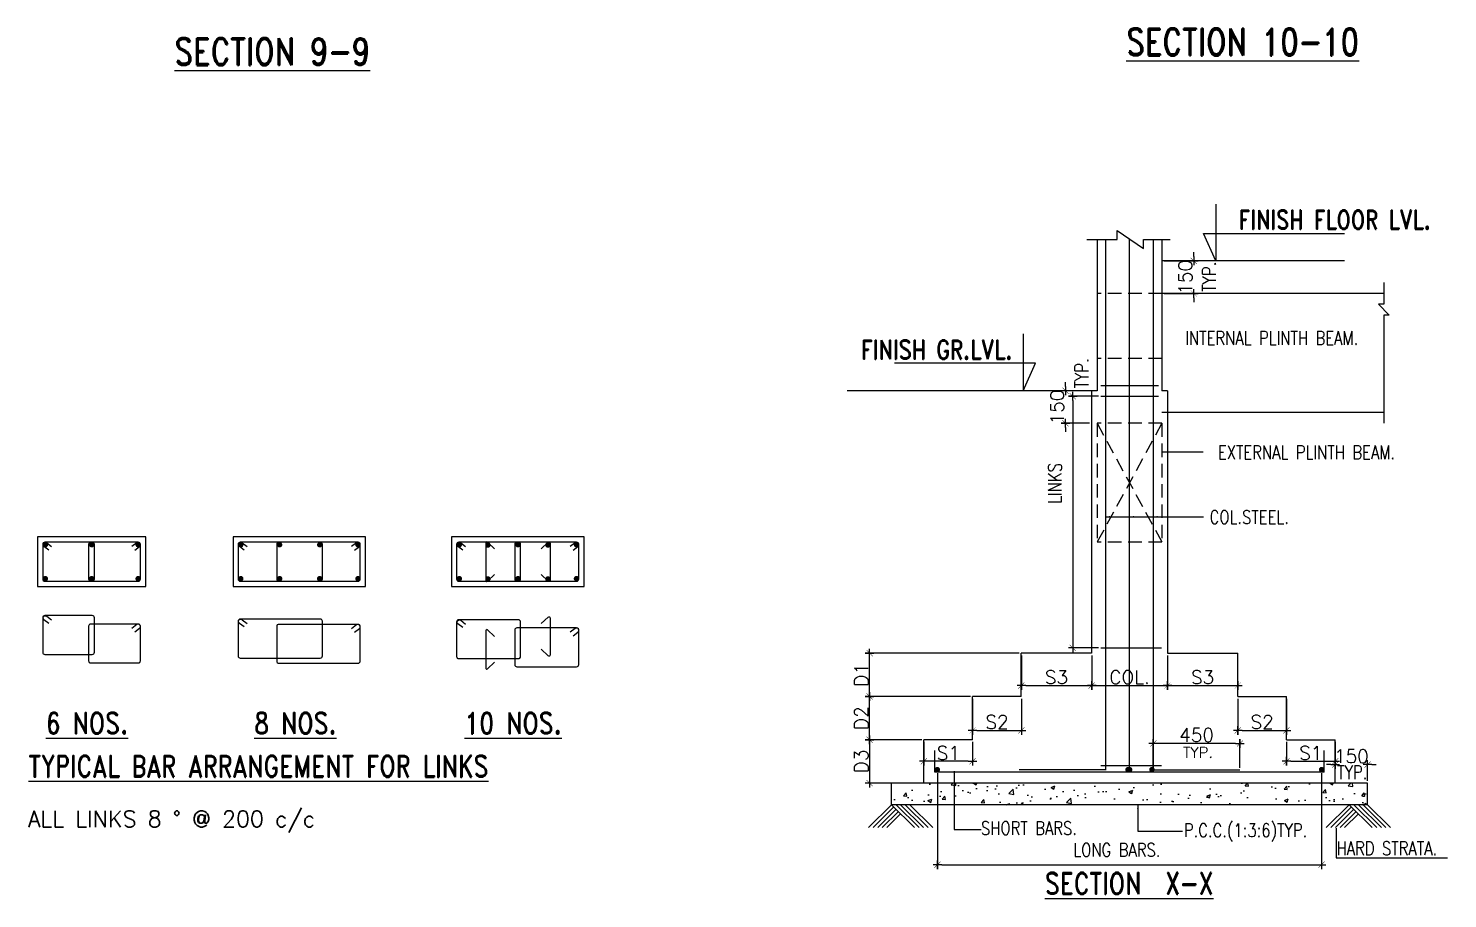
# Model space of a CAD drawing. Extents: x -135417 to 231627, y -456934 to -124458.
# Drawn here: x -92897 to -66667, y -373693 to -357603 of the extents above; entities that cross this region are included whole.
import ezdxf
from ezdxf.enums import TextEntityAlignment as Align

# ---------------------------------------------------------------- set-up
doc = ezdxf.new("R2010")
doc.units = 0
doc.header["$LTSCALE"] = 1000
doc.header["$MEASUREMENT"] = 0
doc.linetypes.add('HIDDEN', pattern=[0.375, 0.25, -0.125])
doc.layers.get('0').update_dxf_attribs({"linetype": 'CONTINUOUS'})
doc.layers.get('DEFPOINTS').update_dxf_attribs({"linetype": 'CONTINUOUS'})
for name, color, linetype in [('BEAM', 4, 'CONTINUOUS'), ('COL', 2, 'CONTINUOUS'), ('CONCRE', 253, 'CONTINUOUS'), ('DIM', 9, 'CONTINUOUS'), ('FOOT', 4, 'CONTINUOUS'), ('FRAME', 6, 'CONTINUOUS'), ('REBAR', 6, 'CONTINUOUS'), ('RING', 4, 'CONTINUOUS'), ('TXT', 4, 'CONTINUOUS'), ('TXT1', 2, 'CONTINUOUS')]:
    doc.layers.add(name, color=color, linetype=linetype)
doc.styles.add('ROMAND', font='romand.shx')
doc.styles.add('ROMANS', font='r.shx', dxfattribs={"height": 250})
doc.dimstyles.new('INT', dxfattribs={"dimtxt": 200, "dimasz": 80, "dimexe": 80, "dimexo": 40, "dimgap": 30, "dimtad": 1, "dimdec": 0, "dimzin": 0, "dimtxsty": 'ROMANS', "dimblk": 'DIMTICK', "dimblk1": 'DIMTICK', "dimblk2": 'DIMTICK', "dimsah": 1, "dimcen": -0.25, "dimclrd": 7, "dimclre": 7, "dimclrt": 4, "dimazin": 3, "dimtfac": 1, "dimtdec": 0, "dimtix": 1, "dimtofl": 0, "dimtmove": 0, "dimatfit": 3, "dimtolj": 1, "dimtzin": 0})

# ---------------------------------------------------------------- blocks, each defined once
blk = doc.blocks.new('DIMTICK')
for p, q in [((-1, 0), (1, 0)), ((0, 1), (0, -1))]:
    blk.add_line(p, q)
at = {"color": 2, "const_width": 0.1}
blk.add_lwpolyline([(0.71, 0.71), (-0.71, -0.71)], dxfattribs=at)
blk = doc.blocks.new('*D33')
at = {"color": 7, "linetype": 'BYBLOCK'}
for p, q in [((-69645, -370796), (-69645, -371234)), ((-68745, -370796), (-68745, -371234)), ((-69565, -371154), (-68825, -371154))]:
    blk.add_line(p, q, dxfattribs=at)
at = {"layer": 'DEFPOINTS', "color": 0, "linetype": 'BYBLOCK'}
for p in [(-69645, -370756), (-68745, -370756), (-68745, -371154)]:
    blk.add_point(p, dxfattribs=at)
at = {"color": 7, "linetype": 'BYBLOCK', "xscale": 80, "yscale": 80, "zscale": 80, "rotation": 180}
blk.add_blockref('DIMTICK', (-69645, -371154), dxfattribs=at)
at = {"color": 7, "linetype": 'BYBLOCK', "xscale": 80, "yscale": 80, "zscale": 80}
blk.add_blockref('DIMTICK', (-68745, -371154), dxfattribs=at)
at = {"color": 4, "linetype": 'BYBLOCK', "insert": (-69195, -370999), "char_height": 250, "attachment_point": 5, "style": 'ROMANS'}
blk.add_mtext('\\A1;S1', dxfattribs=at)
blk = doc.blocks.new('*D20')
at = {"color": 7, "linetype": 'BYBLOCK'}
for p, q in [((-68745, -371516), (-68745, -371135)), ((-68145, -371516), (-68145, -371135)), ((-68825, -371215), (-68905, -371215)), ((-68065, -371215), (-67985, -371215))]:
    blk.add_line(p, q, dxfattribs=at)
at = {"layer": 'DEFPOINTS', "color": 0, "linetype": 'BYBLOCK'}
for p in [(-68745, -371215), (-68745, -371556), (-68145, -371556)]:
    blk.add_point(p, dxfattribs=at)
at = {"color": 7, "linetype": 'BYBLOCK', "xscale": 80, "yscale": 80, "zscale": 80}
blk.add_blockref('DIMTICK', (-68745, -371215), dxfattribs=at)
at = {"color": 7, "linetype": 'BYBLOCK', "xscale": 80, "yscale": 80, "zscale": 80, "rotation": 180}
blk.add_blockref('DIMTICK', (-68145, -371215), dxfattribs=at)
at = {"color": 4, "linetype": 'BYBLOCK', "insert": (-68445, -371060), "char_height": 250, "attachment_point": 5, "style": 'ROMANS'}
blk.add_mtext('\\A1;150', dxfattribs=at)
blk = doc.blocks.new('*D12')
at = {"color": 7, "linetype": 'BYBLOCK'}
for p, q in [((-76097, -371373), (-76097, -373146)), ((-68996, -371373), (-68996, -373146)), ((-76017, -373066), (-69076, -373066))]:
    blk.add_line(p, q, dxfattribs=at)
at = {"layer": 'DEFPOINTS', "color": 0, "linetype": 'BYBLOCK'}
for p in [(-76097, -371333), (-68996, -371333), (-68996, -373066)]:
    blk.add_point(p, dxfattribs=at)
at = {"color": 7, "linetype": 'BYBLOCK', "xscale": 80, "yscale": 80, "zscale": 80, "rotation": 180}
blk.add_blockref('DIMTICK', (-76097, -373066), dxfattribs=at)
at = {"color": 7, "linetype": 'BYBLOCK', "xscale": 80, "yscale": 80, "zscale": 80}
blk.add_blockref('DIMTICK', (-68996, -373066), dxfattribs=at)
at = {"color": 4, "linetype": 'BYBLOCK', "insert": (-72546, -372911), "char_height": 250, "attachment_point": 5, "style": 'ROMANS'}
blk.add_mtext('\\A1;\\Fromans.shx; ', dxfattribs=at)
blk = doc.blocks.new('*D9')
at = {"color": 7, "linetype": 'BYBLOCK'}
for p, q in [((-73116, -364404), (-73676, -364404)), ((-73596, -364484), (-73596, -368976)), ((-73116, -369056), (-73676, -369056))]:
    blk.add_line(p, q, dxfattribs=at)
at = {"layer": 'DEFPOINTS', "color": 0, "linetype": 'BYBLOCK'}
for p in [(-73076, -364404), (-73596, -369056), (-73076, -369056)]:
    blk.add_point(p, dxfattribs=at)
at = {"color": 7, "linetype": 'BYBLOCK', "xscale": 80, "yscale": 80, "zscale": 80}
for p, rotation in [((-73596, -364404), 90), ((-73596, -369056), 270)]:
    blk.add_blockref('DIMTICK', p, dxfattribs=dict(at, rotation=rotation))
at = {"color": 4, "linetype": 'BYBLOCK', "insert": (-73751, -366730), "char_height": 250, "attachment_point": 5, "rotation": 90, "style": 'ROMANS'}
blk.add_mtext('\\A1;\\Fromans.shx; ', dxfattribs=at)
blk = doc.blocks.new('*D10')
at = {"color": 7, "linetype": 'BYBLOCK'}
for p, q in [((-74545, -369196), (-74545, -369834)), ((-73245, -369196), (-73245, -369834)), ((-74465, -369754), (-73325, -369754))]:
    blk.add_line(p, q, dxfattribs=at)
at = {"layer": 'DEFPOINTS', "color": 0, "linetype": 'BYBLOCK'}
for p in [(-74545, -369156), (-73245, -369156), (-73245, -369754)]:
    blk.add_point(p, dxfattribs=at)
at = {"color": 7, "linetype": 'BYBLOCK', "xscale": 80, "yscale": 80, "zscale": 80, "rotation": 180}
blk.add_blockref('DIMTICK', (-74545, -369754), dxfattribs=at)
at = {"color": 7, "linetype": 'BYBLOCK', "xscale": 80, "yscale": 80, "zscale": 80}
blk.add_blockref('DIMTICK', (-73245, -369754), dxfattribs=at)
at = {"color": 4, "linetype": 'BYBLOCK', "insert": (-73895, -369599), "char_height": 250, "attachment_point": 5, "style": 'ROMANS'}
blk.add_mtext('\\A1;S3', dxfattribs=at)
blk = doc.blocks.new('*D43')
at = {"color": 7, "linetype": 'BYBLOCK'}
for p, q in [((-73185, -364304), (-73808, -364304)), ((-73728, -364224), (-73728, -364144)), ((-73285, -364904), (-73808, -364904)), ((-73728, -364984), (-73728, -365064))]:
    blk.add_line(p, q, dxfattribs=at)
at = {"layer": 'DEFPOINTS', "color": 0, "linetype": 'BYBLOCK'}
for p in [(-73728, -364304), (-73145, -364304), (-73245, -364904)]:
    blk.add_point(p, dxfattribs=at)
at = {"color": 7, "linetype": 'BYBLOCK', "xscale": 80, "yscale": 80, "zscale": 80}
for p, rotation in [((-73728, -364304), 270), ((-73728, -364904), 90)]:
    blk.add_blockref('DIMTICK', p, dxfattribs=dict(at, rotation=rotation))
at = {"color": 4, "linetype": 'BYBLOCK', "insert": (-73883, -364604), "char_height": 250, "attachment_point": 5, "rotation": 90, "style": 'ROMANS'}
blk.add_mtext('\\A1;150', dxfattribs=at)
blk = doc.blocks.new('*D15')
at = {"color": 7, "linetype": 'BYBLOCK'}
for p, q in [((-74585, -369156), (-77429, -369156)), ((-77349, -369876), (-77349, -369236)), ((-75485, -369956), (-77429, -369956))]:
    blk.add_line(p, q, dxfattribs=at)
at = {"layer": 'DEFPOINTS', "color": 0, "linetype": 'BYBLOCK'}
for p in [(-77349, -369156), (-74545, -369156), (-75445, -369956)]:
    blk.add_point(p, dxfattribs=at)
at = {"color": 7, "linetype": 'BYBLOCK', "xscale": 80, "yscale": 80, "zscale": 80}
for p, rotation in [((-77349, -369156), 90), ((-77349, -369956), 270)]:
    blk.add_blockref('DIMTICK', p, dxfattribs=dict(at, rotation=rotation))
at = {"color": 4, "linetype": 'BYBLOCK', "insert": (-77504, -369556), "char_height": 250, "attachment_point": 5, "rotation": 90, "style": 'ROMANS'}
blk.add_mtext('\\A1;\\Fromans.shx;D1', dxfattribs=at)
blk = doc.blocks.new('*D17')
at = {"color": 7, "linetype": 'BYBLOCK'}
for p, q in [((-75485, -369956), (-77429, -369956)), ((-77349, -370676), (-77349, -370036)), ((-76385, -370756), (-77429, -370756))]:
    blk.add_line(p, q, dxfattribs=at)
at = {"layer": 'DEFPOINTS', "color": 0, "linetype": 'BYBLOCK'}
for p in [(-77349, -369956), (-75445, -369956), (-76345, -370756)]:
    blk.add_point(p, dxfattribs=at)
at = {"color": 7, "linetype": 'BYBLOCK', "xscale": 80, "yscale": 80, "zscale": 80}
for p, rotation in [((-77349, -369956), 90), ((-77349, -370756), 270)]:
    blk.add_blockref('DIMTICK', p, dxfattribs=dict(at, rotation=rotation))
at = {"color": 4, "linetype": 'BYBLOCK', "insert": (-77504, -370356), "char_height": 250, "attachment_point": 5, "rotation": 90, "style": 'ROMANS'}
blk.add_mtext('\\A1;\\Fromans.shx;D2', dxfattribs=at)
blk = doc.blocks.new('*D16')
at = {"color": 7, "linetype": 'BYBLOCK'}
for p, q in [((-76345, -370796), (-76345, -371234)), ((-75445, -370796), (-75445, -371234)), ((-75525, -371154), (-76265, -371154))]:
    blk.add_line(p, q, dxfattribs=at)
at = {"layer": 'DEFPOINTS', "color": 0, "linetype": 'BYBLOCK'}
for p in [(-76345, -370756), (-75445, -370756), (-76345, -371154)]:
    blk.add_point(p, dxfattribs=at)
at = {"color": 7, "linetype": 'BYBLOCK', "xscale": 80, "yscale": 80, "zscale": 80, "rotation": 180}
blk.add_blockref('DIMTICK', (-76345, -371154), dxfattribs=at)
at = {"color": 7, "linetype": 'BYBLOCK', "xscale": 80, "yscale": 80, "zscale": 80}
blk.add_blockref('DIMTICK', (-75445, -371154), dxfattribs=at)
at = {"color": 4, "linetype": 'BYBLOCK', "insert": (-75895, -370999), "char_height": 250, "attachment_point": 5, "style": 'ROMANS'}
blk.add_mtext('\\A1;S1', dxfattribs=at)
blk = doc.blocks.new('*D18')
at = {"color": 7, "linetype": 'BYBLOCK'}
for p, q in [((-76385, -370756), (-77429, -370756)), ((-77349, -370836), (-77349, -371476)), ((-76385, -371556), (-77429, -371556))]:
    blk.add_line(p, q, dxfattribs=at)
at = {"layer": 'DEFPOINTS', "color": 0, "linetype": 'BYBLOCK'}
for p in [(-76345, -370756), (-77349, -371556), (-76345, -371556)]:
    blk.add_point(p, dxfattribs=at)
at = {"color": 7, "linetype": 'BYBLOCK', "xscale": 80, "yscale": 80, "zscale": 80}
for p, rotation in [((-77349, -370756), 90), ((-77349, -371556), 270)]:
    blk.add_blockref('DIMTICK', p, dxfattribs=dict(at, rotation=rotation))
at = {"color": 4, "linetype": 'BYBLOCK', "insert": (-77504, -371156), "char_height": 250, "attachment_point": 5, "rotation": 90, "style": 'ROMANS'}
blk.add_mtext('\\A1;\\Fromans.shx;D3', dxfattribs=at)
blk = doc.blocks.new('*D19')
at = {"color": 7, "linetype": 'BYBLOCK'}
for p, q in [((-75445, -369996), (-75445, -370662)), ((-74545, -369996), (-74545, -370662)), ((-75365, -370582), (-74625, -370582))]:
    blk.add_line(p, q, dxfattribs=at)
at = {"layer": 'DEFPOINTS', "color": 0, "linetype": 'BYBLOCK'}
for p in [(-75445, -369956), (-74545, -369956), (-74545, -370582)]:
    blk.add_point(p, dxfattribs=at)
at = {"color": 7, "linetype": 'BYBLOCK', "xscale": 80, "yscale": 80, "zscale": 80, "rotation": 180}
blk.add_blockref('DIMTICK', (-75445, -370582), dxfattribs=at)
at = {"color": 7, "linetype": 'BYBLOCK', "xscale": 80, "yscale": 80, "zscale": 80}
blk.add_blockref('DIMTICK', (-74545, -370582), dxfattribs=at)
at = {"color": 4, "linetype": 'BYBLOCK', "insert": (-74995, -370427), "char_height": 250, "attachment_point": 5, "style": 'ROMANS'}
blk.add_mtext('\\A1;S2', dxfattribs=at)
blk = doc.blocks.new('*D30')
at = {"color": 7, "linetype": 'BYBLOCK'}
for p, q in [((-71845, -369196), (-71845, -369834)), ((-71765, -369754), (-70625, -369754)), ((-70545, -369696), (-70545, -369834))]:
    blk.add_line(p, q, dxfattribs=at)
at = {"layer": 'DEFPOINTS', "color": 0, "linetype": 'BYBLOCK'}
for p in [(-71845, -369156), (-70545, -369656), (-70545, -369754)]:
    blk.add_point(p, dxfattribs=at)
at = {"color": 7, "linetype": 'BYBLOCK', "xscale": 80, "yscale": 80, "zscale": 80, "rotation": 180}
blk.add_blockref('DIMTICK', (-71845, -369754), dxfattribs=at)
at = {"color": 7, "linetype": 'BYBLOCK', "xscale": 80, "yscale": 80, "zscale": 80}
blk.add_blockref('DIMTICK', (-70545, -369754), dxfattribs=at)
at = {"color": 4, "linetype": 'BYBLOCK', "insert": (-71195, -369599), "char_height": 250, "attachment_point": 5, "style": 'ROMANS'}
blk.add_mtext('\\A1;S3', dxfattribs=at)
blk = doc.blocks.new('*D29')
at = {"color": 7, "linetype": 'BYBLOCK'}
for p, q in [((-72106, -371268), (-72106, -370744)), ((-70585, -370824), (-72026, -370824)), ((-70505, -371272), (-70505, -370744))]:
    blk.add_line(p, q, dxfattribs=at)
at = {"layer": 'DEFPOINTS', "color": 0, "linetype": 'BYBLOCK'}
for p in [(-72106, -370824), (-72106, -371308), (-70505, -371312)]:
    blk.add_point(p, dxfattribs=at)
at = {"color": 7, "linetype": 'BYBLOCK', "xscale": 80, "yscale": 80, "zscale": 80, "rotation": 180}
blk.add_blockref('DIMTICK', (-72106, -370824), dxfattribs=at)
at = {"color": 7, "linetype": 'BYBLOCK', "xscale": 80, "yscale": 80, "zscale": 80}
blk.add_blockref('DIMTICK', (-70505, -370824), dxfattribs=at)
at = {"color": 4, "linetype": 'BYBLOCK', "insert": (-71306, -370669), "char_height": 250, "attachment_point": 5, "style": 'ROMANS'}
blk.add_mtext('\\A1;\\Fromans.shx;450', dxfattribs=at)
blk = doc.blocks.new('*D32')
at = {"color": 7, "linetype": 'BYBLOCK'}
for p, q in [((-73245, -369196), (-73245, -369834)), ((-71845, -369196), (-71845, -369834)), ((-73165, -369754), (-71925, -369754))]:
    blk.add_line(p, q, dxfattribs=at)
at = {"layer": 'DEFPOINTS', "color": 0, "linetype": 'BYBLOCK'}
for p in [(-73245, -369156), (-71845, -369156), (-71845, -369754)]:
    blk.add_point(p, dxfattribs=at)
at = {"color": 7, "linetype": 'BYBLOCK', "xscale": 80, "yscale": 80, "zscale": 80, "rotation": 180}
blk.add_blockref('DIMTICK', (-73245, -369754), dxfattribs=at)
at = {"color": 7, "linetype": 'BYBLOCK', "xscale": 80, "yscale": 80, "zscale": 80}
blk.add_blockref('DIMTICK', (-71845, -369754), dxfattribs=at)
at = {"color": 4, "linetype": 'BYBLOCK', "insert": (-72545, -369599), "char_height": 250, "attachment_point": 5, "style": 'ROMANS'}
blk.add_mtext('\\A1;\\Fromans.shx;COL.', dxfattribs=at)
blk = doc.blocks.new('*D34')
at = {"color": 7, "linetype": 'BYBLOCK'}
for p, q in [((-70545, -369996), (-70545, -370662)), ((-69645, -369996), (-69645, -370662)), ((-70465, -370582), (-69725, -370582))]:
    blk.add_line(p, q, dxfattribs=at)
at = {"layer": 'DEFPOINTS', "color": 0, "linetype": 'BYBLOCK'}
for p in [(-70545, -369956), (-69645, -369956), (-69645, -370582)]:
    blk.add_point(p, dxfattribs=at)
at = {"color": 7, "linetype": 'BYBLOCK', "xscale": 80, "yscale": 80, "zscale": 80, "rotation": 180}
blk.add_blockref('DIMTICK', (-70545, -370582), dxfattribs=at)
at = {"color": 7, "linetype": 'BYBLOCK', "xscale": 80, "yscale": 80, "zscale": 80}
blk.add_blockref('DIMTICK', (-69645, -370582), dxfattribs=at)
at = {"color": 4, "linetype": 'BYBLOCK', "insert": (-70095, -370427), "char_height": 250, "attachment_point": 5, "style": 'ROMANS'}
blk.add_mtext('\\A1;S2', dxfattribs=at)
blk = doc.blocks.new('*D63')
at = {"color": 7, "linetype": 'BYBLOCK'}
for p, q in [((-71905, -361904), (-71278, -361904)), ((-71358, -361824), (-71358, -361744)), ((-71905, -362504), (-71278, -362504)), ((-71358, -362584), (-71358, -362664))]:
    blk.add_line(p, q, dxfattribs=at)
at = {"layer": 'DEFPOINTS', "color": 0, "linetype": 'BYBLOCK'}
for p in [(-71945, -361904), (-71358, -361904), (-71945, -362504)]:
    blk.add_point(p, dxfattribs=at)
at = {"color": 7, "linetype": 'BYBLOCK', "xscale": 80, "yscale": 80, "zscale": 80}
for p, rotation in [((-71358, -361904), 270), ((-71358, -362504), 90)]:
    blk.add_blockref('DIMTICK', p, dxfattribs=dict(at, rotation=rotation))
at = {"color": 4, "linetype": 'BYBLOCK', "insert": (-71513, -362204), "char_height": 250, "attachment_point": 5, "rotation": 90, "style": 'ROMANS'}
blk.add_mtext('\\A1;150', dxfattribs=at)

msp = doc.modelspace()

# ---------------------------------------------------------------- hatches: boundary and pattern name
at = {"layer": 'CONCRE'}
h = msp.add_hatch(dxfattribs=at)
h.set_pattern_fill('AR-CONC', color=256, scale=100, style=0)
h.set_pattern_definition([(50, (-330436.4, -228228), (717.2602, -62.7521), [75, -825]), (355, (-330436.4, -228228), (-138.7513, 752.1921), [60, -660]), (100.4514, (-330376.6, -228233.2), (578.5094, 689.4395), [63.7402, -701.1421]), (46.1842, (-330436.4, -228028), (1067.241, -165.519), [112.5, -1237.5]), (96.6356, (-330347.4, -228041.8), (934.6627, 974.118), [95.6103, -1051.713]), (351.1842, (-330436.4, -228028), (934.662, 974.1186), [90, -990]), (21, (-330336.4, -228078), (596.907, -402.6189), [75, -825]), (326, (-330336.4, -228078), (243.3153, 725.15), [60, -660]), (71.4514, (-330286.6, -228111.5), (840.2226, 322.5305), [63.7402, -701.1421]), (37.5, (-330436.38, -228227.98), (12.15986, 332.89385), [0, -652, 0, -670, 0, -662.5]), (7.5, (-330436.38, -228227.98), (263.06954, 394.4117), [0, -382, 0, -637, 0, -252.5]), (327.5, (-330659.38, -228227.98), (533.82244, -22.55487), [0, -250, 0, -780, 0, -1035]), (317.5, (-330759.38, -228228), (583.1862, 100.105), [0, -325, 0, -518, 0, -735])])
h.paths.add_polyline_path([(-76945.4998, -371556.2508), (-76945.4998, -371956.2508), (-68145.4998, -371956.2508), (-68145.4998, -371556.2508)])

# ---------------------------------------------------------------- linework, layer by layer
at = {"layer": 'BEAM'}
for points in [[(-92726.0708, -367923.9109), (-90726.0708, -367923.9109), (-90726.0708, -367003.9109), (-92726.0708, -367003.9109)], [(-89113.8367, -367923.9109), (-86663.5917, -367923.9109), (-86663.5917, -367003.9109), (-89113.8367, -367003.9109)], [(-85074.5075, -367923.9109), (-82624.5075, -367923.9109), (-82624.5075, -367003.9109), (-85074.5075, -367003.9109)]]:
    msp.add_lwpolyline(points, close=True, dxfattribs=at)
for points in [[(-92593.2544, -369178.4504), (-91716.1952, -369178.4504, 0.4142135624), (-91676.1952, -369138.4504), (-91676.1952, -368498.4504, 0.4142135624), (-91716.1952, -368458.4504), (-92593.2544, -368458.4504, 0.4142135624), (-92633.2544, -368498.4504), (-92633.2544, -369138.4504, 0.4142135624)], [(-88981.0203, -369244.587), (-87502.8504, -369244.587, 0.4142135624), (-87462.8504, -369204.587), (-87462.8504, -368564.587, 0.4142135624), (-87502.8504, -368524.587), (-88981.0203, -368524.587, 0.4142135624), (-89021.0203, -368564.587), (-89021.0203, -369204.587, 0.4142135624)], [(-84941.6911, -369256.2865), (-83839.6319, -369256.2865, 0.4142135624), (-83799.6319, -369216.2865), (-83799.6319, -368576.2865, 0.4142135624), (-83839.6319, -368536.2865), (-84941.6911, -368536.2865, 0.4142135624), (-84981.6911, -368576.2865), (-84981.6911, -369216.2865, 0.4142135624)], [(-91745.4164, -369336.1369), (-90866.0708, -369336.1369, 0.4142135624), (-90826.0708, -369296.1369), (-90826.0708, -368656.1369, 0.4142135624), (-90866.0708, -368616.1369), (-91745.4164, -368616.1369, 0.4142135624), (-91785.4164, -368656.1369), (-91785.4164, -369296.1369, 0.4142135624)], [(-88268.3176, -369341.8937), (-86803.5917, -369341.8937, 0.4142135624), (-86763.5917, -369301.8937), (-86763.5917, -368661.8937, 0.4142135624), (-86803.5917, -368621.8937), (-88268.3176, -368621.8937, 0.4142135624), (-88308.3176, -368661.8937), (-88308.3176, -369301.8937, 0.4142135624)], [(-83868.8531, -369407.0625), (-82764.5075, -369407.0625, 0.4142135624), (-82724.5075, -369367.0625), (-82724.5075, -368727.0625, 0.4142135624), (-82764.5075, -368687.0625), (-83868.8531, -368687.0625, 0.4142135624), (-83908.8531, -368727.0625), (-83908.8531, -369367.0625, 0.4142135624)]]:
    msp.add_lwpolyline(points, format="xyb", close=True, dxfattribs=at)
for points in [[(-92520.4266, -368604.636), (-92609.4598, -368537.2747, -1), (-92558.3257, -368469.6893), (-92467.3399, -368538.5279)], [(-88908.1925, -368670.7725), (-88997.2257, -368603.4112, -1), (-88946.0916, -368535.8259), (-88855.1058, -368604.6645)], [(-84868.8633, -368682.4721), (-84957.8965, -368615.1108, -1), (-84906.7624, -368547.5255), (-84815.7766, -368616.3641)], [(-83418.9607, -368609.1283), (-83287.3715, -368486.6108, -0.6553503027), (-83253.7429, -368501.2485), (-83253.7429, -369190.8072, -0.6553503027), (-83287.3715, -369205.4449), (-83418.9607, -369082.9275)], [(-90931.715, -368762.3225), (-90842.6818, -368694.9612, 1), (-90893.8159, -368627.3759), (-90984.8017, -368696.2145)], [(-86869.2359, -368768.0793), (-86780.2026, -368700.718, 1), (-86831.3368, -368633.1327), (-86922.3225, -368701.9713)], [(-84280.0543, -368847.8572), (-84411.6435, -368725.3397, 0.6553503027), (-84445.2721, -368739.9774), (-84445.2721, -369429.5361, 0.6553503027), (-84411.6435, -369444.1738), (-84280.0543, -369321.6563)], [(-82830.1517, -368833.2481), (-82741.1185, -368765.8868, 1), (-82792.2526, -368698.3015), (-82883.2384, -368767.1401)]]:
    msp.add_lwpolyline(points, format="xyb", dxfattribs=at)
at = {"layer": 'COL'}
for points in [[(-92520.4266, -367250.0965), (-92609.4598, -367182.7352, -1), (-92558.3257, -367115.1499), (-92467.3399, -367183.9884)], [(-90931.715, -367250.0965), (-90842.6818, -367182.7352, 1), (-90893.8159, -367115.1499), (-90984.8017, -367183.9884)], [(-88908.1925, -367250.0965), (-88997.2257, -367182.7352, -1), (-88946.0916, -367115.1499), (-88855.1058, -367183.9884)], [(-86869.2359, -367250.0965), (-86780.2026, -367182.7352, 1), (-86831.3368, -367115.1499), (-86922.3225, -367183.9884)], [(-84868.8633, -367250.0965), (-84957.8965, -367182.7352, -1), (-84906.7624, -367115.1499), (-84815.7766, -367183.9884)], [(-82830.1517, -367250.0965), (-82741.1185, -367182.7352, 1), (-82792.2526, -367115.1499), (-82883.2384, -367183.9884)]]:
    msp.add_lwpolyline(points, format="xyb", dxfattribs=at)
at = {"layer": 'DIM', "linetype": 'CONTINUOUS'}
msp.add_line((-73245.4998, -364304.2508), (-77767.0356, -364304.2508), dxfattribs=at)
for points in [[(-70949.3489, -360853.6787), (-70949.3489, -361904.2508), (-71178.9527, -361395.4449), (-68569.822, -361395.4449)], [(-74509.9477, -363253.6787), (-74509.9477, -364304.2508), (-74280.3439, -363795.4449), (-76889.4746, -363795.4449)]]:
    msp.add_lwpolyline(points, dxfattribs=at)
at = {"layer": 'DIM'}
msp.add_lwpolyline([(-73332.7702, -361504.2508), (-72774.8071, -361504.2508), (-72774.8071, -361337.8866), (-72287.9903, -361670.6149), (-72287.9903, -361504.2508), (-71794.0824, -361504.2508)], dxfattribs=at)
at = {"layer": 'DIM', "const_width": 50}
for points in [[(-92608.5027, -367150.4513, 1), (-92558.5027, -367150.4513, 1)], [(-91751.0708, -367150.4513, 1), (-91701.0708, -367150.4513, 1)], [(-90843.6389, -367150.4513, -1), (-90893.6389, -367150.4513, -1)], [(-88996.2686, -367150.4513, 1), (-88946.2686, -367150.4513, 1)], [(-88279.1692, -367150.4513, 1), (-88229.1692, -367150.4513, 1)], [(-87537.3672, -367150.4513, 1), (-87487.3672, -367150.4513, 1)], [(-86781.1597, -367150.4513, -1), (-86831.1597, -367150.4513, -1)], [(-84956.9394, -367150.4513, 1), (-84906.9394, -367150.4513, 1)], [(-84428.4349, -367155.7806, 1), (-84378.4349, -367155.7806, 1)], [(-83874.5075, -367150.4513, 1), (-83824.5075, -367150.4513, 1)], [(-83270.5801, -367155.7806, -1), (-83320.5801, -367155.7806, -1)], [(-82742.0756, -367150.4513, -1), (-82792.0756, -367150.4513, -1)], [(-92608.5027, -367777.3706, -1), (-92558.5027, -367777.3706, -1)], [(-91751.0708, -367777.3706, -1), (-91701.0708, -367777.3706, -1)], [(-90843.6389, -367777.3706, 1), (-90893.6389, -367777.3706, 1)], [(-88996.2686, -367777.3706, -1), (-88946.2686, -367777.3706, -1)], [(-88279.1692, -367777.3706, -1), (-88229.1692, -367777.3706, -1)], [(-87537.3672, -367777.3706, -1), (-87487.3672, -367777.3706, -1)], [(-86781.1597, -367777.3706, 1), (-86831.1597, -367777.3706, 1)], [(-84956.9394, -367777.3706, -1), (-84906.9394, -367777.3706, -1)], [(-84428.4349, -367782.6999, -1), (-84378.4349, -367782.6999, -1)], [(-83874.5075, -367777.3706, -1), (-83824.5075, -367777.3706, -1)], [(-83270.5801, -367782.6999, 1), (-83320.5801, -367782.6999, 1)], [(-82742.0756, -367777.3706, 1), (-82792.0756, -367777.3706, 1)]]:
    msp.add_lwpolyline(points, format="xyb", close=True, dxfattribs=at)
at = {"layer": 'FOOT', "linetype": 'CONTINUOUS'}
for p, q in [((-73145.4998, -361504.2508), (-73145.4998, -364304.2508)), ((-71945.4998, -361504.2508), (-71945.4998, -364304.2508)), ((-68569.822, -361904.2508), (-71945.4998, -361904.2508)), ((-67844.6584, -362504.2508), (-71945.4998, -362504.2508)), ((-73245.4998, -364304.2508), (-73245.4998, -369156.2508)), ((-73145.4998, -364304.2508), (-73245.4998, -364304.2508)), ((-71845.4998, -364304.2508), (-71945.4998, -364304.2508)), ((-71845.4998, -364304.2508), (-71845.4998, -369156.2508)), ((-67844.6584, -364704.2508), (-71945.4998, -364704.2508)), ((-73245.4998, -369156.2508), (-74545.4998, -369156.2508)), ((-74545.4998, -369956.2508), (-74545.4998, -369156.2508)), ((-71845.4998, -369156.2508), (-70545.4998, -369156.2508)), ((-70545.4998, -369956.2508), (-70545.4998, -369156.2508)), ((-74545.4998, -369956.2508), (-75445.4998, -369956.2508)), ((-75445.4998, -370756.2508), (-75445.4998, -369956.2508)), ((-70545.4998, -369956.2508), (-69645.4998, -369956.2508)), ((-69645.4998, -370756.2508), (-69645.4998, -369956.2508)), ((-75445.4998, -370756.2508), (-76345.4998, -370756.2508)), ((-76345.4998, -371556.2508), (-76345.4998, -370756.2508)), ((-69645.4998, -370756.2508), (-68745.4998, -370756.2508)), ((-68745.4998, -371556.2508), (-68745.4998, -370756.2508)), ((-68145.4998, -371556.2508), (-76945.4998, -371556.2508)), ((-76945.4998, -371956.2508), (-76945.4998, -371556.2508)), ((-68145.4998, -371956.2508), (-68145.4998, -371556.2508)), ((-68145.4998, -371956.2508), (-76945.4998, -371956.2508))]:
    msp.add_line(p, q, dxfattribs=at)
at = {"layer": 'FOOT', "linetype": 'HIDDEN'}
msp.add_line((-71945.4998, -367104.2508), (-73145.4998, -367104.2508), dxfattribs=at)
at = {"layer": 'FRAME'}
for points in [[(-92593.2544, -367823.9109), (-91716.1952, -367823.9109, 0.4142135624), (-91676.1952, -367783.9109), (-91676.1952, -367143.9109, 0.4142135624), (-91716.1952, -367103.9109), (-92593.2544, -367103.9109, 0.4142135624), (-92633.2544, -367143.9109), (-92633.2544, -367783.9109, 0.4142135624)], [(-91745.4164, -367823.9109), (-90866.0708, -367823.9109, 0.4142135624), (-90826.0708, -367783.9109), (-90826.0708, -367143.9109, 0.4142135624), (-90866.0708, -367103.9109), (-91745.4164, -367103.9109, 0.4142135624), (-91785.4164, -367143.9109), (-91785.4164, -367783.9109, 0.4142135624)], [(-88981.0203, -367823.9109), (-87502.8504, -367823.9109, 0.4142135624), (-87462.8504, -367783.9109), (-87462.8504, -367143.9109, 0.4142135624), (-87502.8504, -367103.9109), (-88981.0203, -367103.9109, 0.4142135624), (-89021.0203, -367143.9109), (-89021.0203, -367783.9109, 0.4142135624)], [(-88268.3176, -367823.9109), (-86803.5917, -367823.9109, 0.4142135624), (-86763.5917, -367783.9109), (-86763.5917, -367143.9109, 0.4142135624), (-86803.5917, -367103.9109), (-88268.3176, -367103.9109, 0.4142135624), (-88308.3176, -367143.9109), (-88308.3176, -367783.9109, 0.4142135624)], [(-84941.6911, -367823.9109), (-83839.6319, -367823.9109, 0.4142135624), (-83799.6319, -367783.9109), (-83799.6319, -367143.9109, 0.4142135624), (-83839.6319, -367103.9109), (-84941.6911, -367103.9109, 0.4142135624), (-84981.6911, -367143.9109), (-84981.6911, -367783.9109, 0.4142135624)], [(-83868.8531, -367823.9109), (-82764.5075, -367823.9109, 0.4142135624), (-82724.5075, -367783.9109), (-82724.5075, -367143.9109, 0.4142135624), (-82764.5075, -367103.9109), (-83868.8531, -367103.9109, 0.4142135624), (-83908.8531, -367143.9109), (-83908.8531, -367783.9109, 0.4142135624)]]:
    msp.add_lwpolyline(points, format="xyb", close=True, dxfattribs=at)
for points in [[(-84280.0543, -367227.0114), (-84411.6435, -367104.4939, 0.6553503027), (-84445.2721, -367119.1316), (-84445.2721, -367808.6903, 0.6553503027), (-84411.6435, -367823.328), (-84280.0543, -367700.8105)], [(-83418.9607, -367227.0114), (-83287.3715, -367104.4939, -0.6553503027), (-83253.7429, -367119.1316), (-83253.7429, -367808.6903, -0.6553503027), (-83287.3715, -367823.328), (-83418.9607, -367700.8105)]]:
    msp.add_lwpolyline(points, format="xyb", dxfattribs=at)
at = {"layer": 'REBAR'}
for p, q in [((-72985.4998, -371316.2508), (-72985.4998, -361504.2508)), ((-72545.4998, -371316.2508), (-72545.4998, -361494.613)), ((-72105.4998, -371316.2508), (-72105.4998, -361504.2508)), ((-73075.8372, -364204.2508), (-72012.7055, -364204.2508)), ((-73075.8372, -364404.2508), (-72012.7055, -364404.2508)), ((-73075.8372, -369056.2508), (-71952.7055, -369056.2508)), ((-76145.4998, -371356.2508), (-76145.4998, -370956.2508)), ((-68945.4998, -371356.2508), (-68945.4998, -370956.2508)), ((-68945.4998, -371356.2508), (-76145.4998, -371356.2508)), ((-72985.4998, -371312.1248), (-74585.4998, -371312.1248)), ((-73075.8372, -371230.5159), (-71952.7055, -371230.5159)), ((-72105.4998, -371312.1248), (-70505.4998, -371312.1248))]:
    msp.add_line(p, q, dxfattribs=at)
at = {"layer": 'REBAR', "color": 1, "const_width": 50}
for points in [[(-76122.3567, -371307.8331, -1), (-76072.3567, -371307.8331, -1)], [(-72598.4864, -371307.8331, -1), (-72548.4864, -371307.8331, -1)], [(-72568.4373, -371307.8331, -1), (-72518.4373, -371307.8331, -1)], [(-72156.4575, -371307.8331, -1), (-72106.4575, -371307.8331, -1)], [(-69020.5669, -371307.8331, -1), (-68970.5669, -371307.8331, -1)]]:
    msp.add_lwpolyline(points, format="xyb", close=True, dxfattribs=at)
at = {"layer": 'RING', "linetype": 'HIDDEN'}
for p, q in [((-71945.4998, -362504.2508), (-73145.4998, -362504.2508)), ((-71945.4998, -363704.2508), (-73145.4998, -363704.2508)), ((-71945.4998, -364904.2508), (-73145.4998, -367104.2508)), ((-73145.4998, -364904.2508), (-71945.4998, -367104.2508)), ((-71945.4998, -364904.2508), (-73145.4998, -364904.2508)), ((-73145.4998, -364904.2508), (-73145.4998, -367104.2508)), ((-71945.4998, -364904.2508), (-71945.4998, -367104.2508))]:
    msp.add_line(p, q, dxfattribs=at)
at = {"layer": 'RING', "linetype": 'CONTINUOUS'}
for p, q in [((-67844.6584, -362304.2508), (-67844.6584, -362704.2508)), ((-67744.6584, -362904.2508), (-67944.6584, -362704.2508)), ((-67844.6584, -362704.2508), (-67944.6584, -362704.2508)), ((-67744.6584, -362904.2508), (-67844.6584, -362904.2508)), ((-67844.6584, -362904.2508), (-67844.6584, -364904.2508)), ((-77369.7638, -372380.5148), (-76945.4998, -371956.2508)), ((-77284.911, -372380.5148), (-76903.0733, -371998.6772)), ((-77200.0582, -372380.5148), (-76860.6469, -372041.1036)), ((-77115.2054, -372380.5148), (-76818.2205, -372083.53)), ((-77030.3526, -372380.5148), (-76775.7941, -372125.9564)), ((-76521.2357, -372380.5148), (-76945.4998, -371956.2508)), ((-76436.3829, -372380.5148), (-76860.6469, -371956.2508)), ((-76351.5301, -372380.5148), (-76775.7941, -371956.2508)), ((-76266.6772, -372380.5148), (-76690.9413, -371956.2508)), ((-76181.8244, -372380.5148), (-76606.0885, -371956.2508)), ((-68909.1751, -372380.5148), (-68484.911, -371956.2508)), ((-68824.3223, -372380.5148), (-68442.4846, -371998.6772)), ((-68739.4694, -372380.5148), (-68400.0582, -372041.1036)), ((-68654.6166, -372380.5148), (-68357.6318, -372083.53)), ((-68569.7638, -372380.5148), (-68315.2054, -372125.9564)), ((-68060.6469, -372380.5148), (-68484.911, -371956.2508)), ((-67975.7941, -372380.5148), (-68400.0582, -371956.2508)), ((-67890.9413, -372380.5148), (-68315.2054, -371956.2508)), ((-67806.0885, -372380.5148), (-68230.3526, -371956.2508)), ((-67721.2357, -372380.5148), (-68145.4998, -371956.2508))]:
    msp.add_line(p, q, dxfattribs=at)

# ---------------------------------------------------------------- texts
at = {"layer": 'TXT', "linetype": 'BYBLOCK', "style": 'ROMANS'}
for s, height, p in [('TYP.', 200, (-71279.2336, -370990.0164)), ('ALL LINKS 8 %%127 @ 200 c/c', 300, (-90249.5174, -372241.4244))]:
    msp.add_text(s, height=height, dxfattribs=at).set_placement(p, align=Align.MIDDLE)
at = {"layer": 'TXT1', "style": 'ROMAND', "width": 0.8}
for s, height, p in [('%%uSECTION 9-9', 500, (-88388.6449, -358032.0931)), ('%%uSECTION 10-10', 500, (-70453.8764, -357853.4743)), ('FINISH FLOOR LVL.', 350, (-68754.1388, -361141.9259)), ('FINISH GR.LVL.', 350, (-76109.6592, -363541.9259))]:
    msp.add_text(s, height=height, dxfattribs=at).set_placement(p, align=Align.MIDDLE)
at = {"layer": 'TXT1', "color": 2, "style": 'ROMANS', "width": 0.8}
for s, p in [('TYP.', (-71074.1024, -362194.0312)), ('TYP.', (-73429.5654, -363979.514)), ('LINKS', (-73925.0458, -366015.0984))]:
    msp.add_text(s, height=250, rotation=90, dxfattribs=at).set_placement(p, align=Align.MIDDLE)
for s, p in [('INTERNAL PLINTH BEAM.', (-69917.7415, -363328.9779)), ('EXTERNAL PLINTH BEAM.', (-69275.4059, -365442.5119)), ('COL.STEEL.', (-70332.5488, -366639.7453)), ('TYP.', (-68430.3123, -371357.8383))]:
    msp.add_text(s, height=250, dxfattribs=at).set_placement(p, align=Align.MIDDLE)
at = {"layer": 'TXT1', "style": 'ROMAND', "width": 0.8}
for s, p in [('%%U6 NOS.', (-91814.8469, -370649.1935)), ('%%U8 NOS.', (-87961.2892, -370649.1935)), ('%%U10 NOS.', (-83938.2836, -370649.1935)), ('%%UTYPICAL BAR ARRANGEMENT FOR LINKS', (-88645.8006, -371444.298)), ('%%USECTION  X-X', (-72552.9665, -373612.8346))]:
    msp.add_text(s, height=400, dxfattribs=at).set_placement(p, align=Align.CENTER)
at = {"layer": 'TXT1', "color": 2, "style": 'ROMANS', "width": 0.8}
for s, p in [('SHORT BARS.', (-75291.4906, -372514.326)), ('P.C.C.(1:3:6)TYP.', (-71541.5668, -372553.4916)), ('LONG BARS.', (-73584.6867, -372916.4303)), ('HARD STRATA.', (-68719.8353, -372887.2074))]:
    msp.add_text(s, height=250, dxfattribs=at).set_placement(p)

# ---------------------------------------------------------------- dimensions: what is measured, and where the dimension line sits
at = {"layer": 'DIM', "linetype": 'CONTINUOUS'}
for base, p1, p2, text, picture, middle in [((-73595.9888, -369056.2508), (-73075.8372, -364404.2508), (-73075.8372, -369056.2508), '\\Fromans.shx; ', '*D9', (-73750.9888, -366730.2508)), ((-77349.0165, -369156.2508), (-75445.4998, -369956.2508), (-74545.4998, -369156.2508), '\\Fromans.shx;D1', '*D15', (-77504.0165, -369556.2508)), ((-77349.0165, -369956.2508), (-76345.4998, -370756.2508), (-75445.4998, -369956.2508), '\\Fromans.shx;D2', '*D17', (-77504.0165, -370356.2508)), ((-77349.0165, -371556.2508), (-76345.4998, -370756.2508), (-76345.4998, -371556.2508), '\\Fromans.shx;D3', '*D18', (-77504.0165, -371156.2508))]:
    dim = msp.add_linear_dim(base=base, p1=p1, p2=p2, angle=90, text=text, dimstyle='INT', dxfattribs=at)
    dim.commit()
    dim.dimension.update_dxf_attribs({"geometry": picture, "text_midpoint": middle})
for base, p1, p2, text, picture, middle in [((-73245.4998, -369753.712), (-74545.4998, -369156.2508), (-73245.4998, -369156.2508), 'S3', '*D10', (-73895.4998, -369598.712)), ((-71845.4998, -369753.712), (-73245.4998, -369156.2508), (-71845.4998, -369156.2508), '\\Fromans.shx;COL.', '*D32', (-72545.4998, -369598.712)), ((-70545.4998, -369753.712), (-71845.4998, -369156.2508), (-70545.4998, -369656.2508), 'S3', '*D30', (-71195.4998, -369598.712)), ((-74545.4998, -370581.8429), (-75445.4998, -369956.2508), (-74545.4998, -369956.2508), 'S2', '*D19', (-74995.4998, -370426.8429)), ((-69645.4998, -370581.8429), (-70545.4998, -369956.2508), (-69645.4998, -369956.2508), 'S2', '*D34', (-70095.4998, -370426.8429)), ((-76345.4998, -371154.1405), (-75445.4998, -370756.2508), (-76345.4998, -370756.2508), 'S1', '*D16', (-75895.4998, -370999.1405)), ((-68745.4998, -371154.1405), (-69645.4998, -370756.2508), (-68745.4998, -370756.2508), 'S1', '*D33', (-69195.4998, -370999.1405)), ((-68745.4998, -371214.5989), (-68145.4998, -371556.2508), (-68745.4998, -371556.2508), '150', '*D20', (-68445.4998, -371059.5989))]:
    dim = msp.add_linear_dim(base=base, p1=p1, p2=p2, text=text, dimstyle='INT', dxfattribs=at)
    dim.commit()
    dim.dimension.update_dxf_attribs({"geometry": picture, "text_midpoint": middle})
at = {"layer": 'RING', "linetype": 'CONTINUOUS'}
for base, p1, p2, picture, middle in [((-71357.9271, -361904.2508), (-71945.4998, -362504.2508), (-71945.4998, -361904.2508), '*D63', (-71512.9271, -362204.2508)), ((-73728.413, -364304.2508), (-73245.4998, -364904.2508), (-73145.4998, -364304.2508), '*D43', (-73883.413, -364604.2508))]:
    dim = msp.add_linear_dim(base=base, p1=p1, p2=p2, angle=90, text='150', dimstyle='INT', dxfattribs=at)
    dim.commit()
    dim.dimension.update_dxf_attribs({"geometry": picture, "text_midpoint": middle})
for base, p1, p2, text, picture, middle in [((-72106.4575, -370823.6958), (-70505.4998, -371312.1248), (-72106.4575, -371307.8331), '\\Fromans.shx;450', '*D29', (-71305.9786, -370668.6958)), ((-68995.5669, -373065.5061), (-76097.3567, -371332.8331), (-68995.5669, -371332.8331), '\\Fromans.shx; ', '*D12', (-72546.4618, -372910.5061))]:
    dim = msp.add_linear_dim(base=base, p1=p1, p2=p2, text=text, dimstyle='INT', dxfattribs=at)
    dim.commit()
    dim.dimension.update_dxf_attribs({"geometry": picture, "text_midpoint": middle})

# ---------------------------------------------------------------- leaders
at = {"layer": 'DIM', "color": 7, "linetype": 'CONTINUOUS'}
for points in [[(-71954.5068, -365434.9131), (-71181.7721, -365434.9131)], [(-72985.4998, -366632.1466), (-72545.4998, -366632.1466)], [(-72545.4998, -366632.1466), (-71446.9838, -366632.1466)], [(-72105.4998, -366632.1466), (-71177.4578, -366632.1466)], [(-75784.8775, -371338.6469), (-75784.8775, -372413.1972), (-75285.4877, -372413.1972)], [(-72393.0594, -371956.2508), (-72393.0594, -372446.8296), (-71567.4214, -372446.8296)], [(-68724.5456, -372388.1455), (-68724.5456, -372939.1422), (-66666.5367, -372939.1422)]]:
    msp.add_leader(points, dimstyle='INT', dxfattribs=at)

doc.saveas('drawing.dxf')
